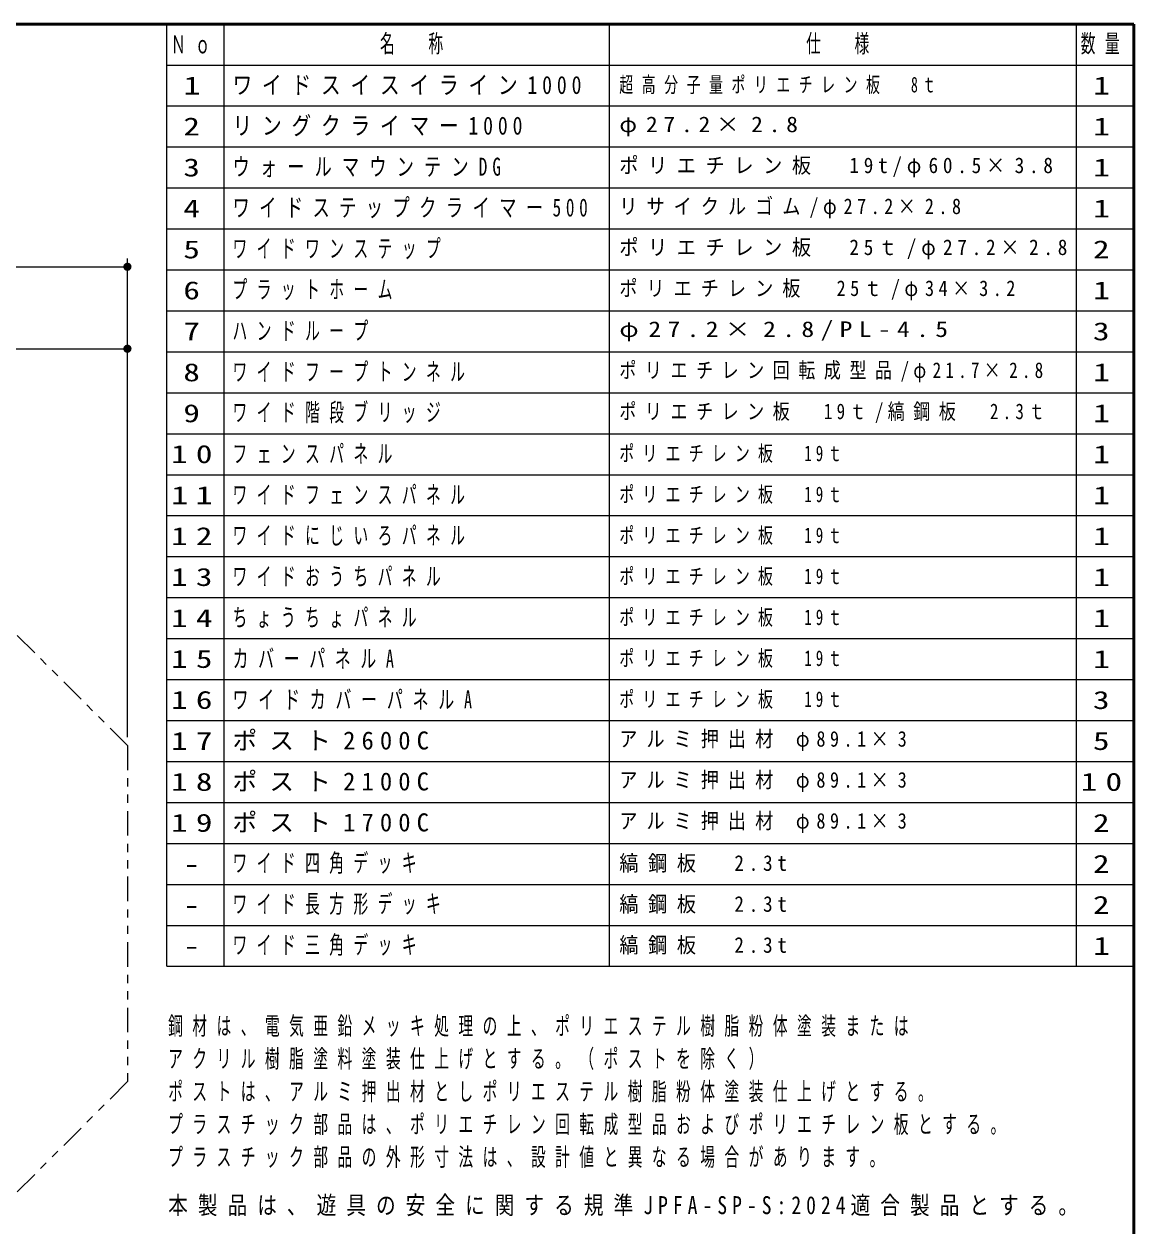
# Model space of a CAD drawing. Units: millimetres on the paper. Extents: x -385 to 0, y -594 to 267.
# Drawn here: x -135.4 to 0, y 120.3 to 267 of the extents above; entities that cross this region are included whole.
import ezdxf
from ezdxf.enums import TextEntityAlignment as Align

# ---------------------------------------------------------------- set-up
doc = ezdxf.new("R2010")
doc.units = ezdxf.units.MM
doc.linetypes.add('USER3', pattern=[8, 3, -1, 1, -1, 1, -1])
doc.layers.add('LY_1', color=7, linetype='Continuous', lineweight=25)
doc.styles.add('ＭＳ ゴシック', font='')
doc.styles.get('ＭＳ ゴシック').set_extended_font_data('MS Gothic')

# ---------------------------------------------------------------- blocks, each defined once
blk = doc.blocks.new('filled_dot')
at = {"color": 0, "linetype": 'Continuous', "lineweight": -2, "const_width": 1.25}
blk.add_lwpolyline([(-0.625, 0, 1), (0.625, 0, 1)], format="xyb", close=True, dxfattribs=at)

msp = doc.modelspace()

# ---------------------------------------------------------------- linework, layer by layer
at = {"layer": 'LY_1', "lineweight": 50}
for p, q in [((0, 267), (-385, 267)), ((0, 0), (0, 267))]:
    msp.add_line(p, q, dxfattribs=at)
at = {"layer": 'LY_1'}
for p, q in [((-118, 152), (-118, 267)), ((-111, 152), (-111, 267)), ((-64, 152), (-64, 267)), ((-7, 152), (-7, 267)), ((-118, 262), (0, 262)), ((-118, 257), (0, 257)), ((-118, 252), (0, 252)), ((-118, 247), (0, 247)), ((-118, 242), (0, 242)), ((-118, 237), (0, 237)), ((-118, 232), (0, 232)), ((-118, 227), (0, 227)), ((-118, 222), (0, 222)), ((-118, 217), (0, 217)), ((-118, 212), (0, 212)), ((-118, 207), (0, 207)), ((-118, 202), (0, 202)), ((-118, 197), (0, 197)), ((-118, 192), (0, 192)), ((-118, 187), (0, 187)), ((-118, 182), (0, 182)), ((-118, 177), (0, 177)), ((-118, 172), (0, 172)), ((-118, 167), (0, 167)), ((-118, 162), (0, 162)), ((-118, 157), (0, 157)), ((-118, 152), (0, 152))]:
    msp.add_line(p, q, dxfattribs=at)
at = {"layer": 'LY_1', "lineweight": 13}
for p, q in [((-122.825, 179.949), (-122.825, 238.372)), ((-361.773, 237.372), (-122.825, 237.372)), ((-156.158, 227.372), (-122.825, 227.372))]:
    msp.add_line(p, q, dxfattribs=at)
at = {"layer": 'LY_1', "linetype": 'USER3'}
for p, q in [((-122.825, 178.949), (-143.054, 199.179)), ((-122.825, 178.949), (-122.825, 137.923)), ((-122.825, 137.923), (-140.399, 120.349))]:
    msp.add_line(p, q, dxfattribs=at)

# ---------------------------------------------------------------- block references
at = {"layer": 'LY_1', "lineweight": 13, "xscale": 0.4, "yscale": 0.4, "rotation": 180}
for p in [(-122.825, 237.372), (-122.825, 227.372)]:
    msp.add_blockref('filled_dot', p, dxfattribs=at)

# ---------------------------------------------------------------- texts
at = {"layer": 'LY_1', "style": 'ＭＳ ゴシック'}
for s, width, p in [('1', 1.4, (-116, 259.5)), ('1', 1.4, (-5, 259.5)), ('2', 1.35, (-116, 254.5)), ('1', 1.4, (-5, 254.5)), ('3', 1.35, (-116, 249.5)), ('1', 1.4, (-5, 249.5)), ('4', 1.35, (-116, 244.5)), ('1', 1.4, (-5, 244.5)), ('2', 1.35, (-5, 239.5)), ('5', 1.35, (-116, 239.5)), ('6', 1.35, (-116, 234.5)), ('1', 1.4, (-5, 234.5)), ('7', 1.35, (-116, 229.5)), ('3', 1.35, (-5, 229.5)), ('8', 1.35, (-116, 224.5)), ('1', 1.4, (-5, 224.5)), ('9', 1.35, (-116, 219.5)), ('1', 1.4, (-5, 219.5)), ('1', 1.4, (-5, 214.5)), ('1', 1.4, (-5, 209.5)), ('1', 1.4, (-5, 204.5)), ('1', 1.4, (-5, 199.5)), ('1', 1.4, (-5, 194.5)), ('1', 1.4, (-5, 189.5)), ('3', 1.35, (-5, 184.5)), ('5', 1.35, (-5, 179.5)), ('2', 1.35, (-5, 169.5)), ('-', 1.35, (-116, 164.5)), ('2', 1.35, (-5, 164.5)), ('2', 1.35, (-5, 159.5)), ('-', 1.35, (-116, 159.5)), ('1', 1.4, (-5, 154.5)), ('-', 1.35, (-116, 154.5))]:
    msp.add_text(s, height=2.199, dxfattribs=dict(at, width=width)).set_placement(p, align=Align.MIDDLE_LEFT)
for s, insert, char_height, attachment_point in [('\\T1.64;\\W0.6;Ｎｏ', (-117.5, 264.5), 2.199, 4), ('\\T1.64;\\W0.6;名\u3000称', (-92, 264.5), 2.199, 4), ('\\T1.64;\\W0.6;仕\u3000様', (-40, 264.5), 2.199, 4), ('\\T1.64;\\W0.6;数量', (-6.5, 264.5), 2.199, 4), ('\\T1.5;\\W0.8;ワイドスイスイライン1000', (-110, 259.5), 2.199, 4), ('\\T1.62;\\W0.65;超高分子量ポリエチレン板\u30008ｔ', (-62.8, 259.5), 1.906, 4), ('\\T1.5;\\W0.8;リングクライマー1000', (-110, 254.5), 2.199, 4), ('\\T1.5;\\W1.1;φ27.2×2.8', (-62.8, 254.5), 1.906, 4), ('\\T1.59;\\W0.7;ウォールマウンテンDG', (-110, 249.5), 2.199, 4), ('\\T1.5;\\W0.9;ポリエチレン板\u300019t/φ60.5×3.8', (-62.8, 249.5), 1.906, 4), ('\\T1.55;\\W0.7;ワイドステップクライマー500', (-110, 244.5), 2.199, 4), ('\\T1.5;\\W0.85;リサイクルゴム/φ27.2×2.8', (-62.8, 244.5), 1.906, 4), ('\\T1.64;\\W0.6;ワイドワンステップ', (-110, 239.5), 2.199, 4), ('\\T1.5;\\W0.9;ポリエチレン板\u300025ｔ/φ27.2×2.8', (-62.8, 239.5), 1.906, 4), ('\\T1.64;\\W0.6;プラットホーム', (-110, 234.5), 2.199, 4), ('\\T1.5;\\W0.85;ポリエチレン板\u300025ｔ/φ34×3.2', (-62.8, 234.5), 1.906, 4), ('\\T1.64;\\W0.6;ハンドループ', (-110, 229.5), 2.199, 4), ('\\T1.5;\\W1.2;φ27.2×2.8/PL-4.5', (-62.8, 229.5), 1.906, 4), ('\\T1.64;\\W0.6;ワイドフープトンネル', (-110, 224.5), 2.199, 4), ('\\T1.5;\\W0.8;ポリエチレン回転成型品/φ21.7×2.8', (-62.8, 224.5), 1.906, 4), ('\\T1.64;\\W0.6;ワイド階段ブリッジ', (-110, 219.5), 2.199, 4), ('\\T1.5;\\W0.8;ポリエチレン板\u300019ｔ/縞鋼板\u30002.3ｔ', (-62.8, 219.5), 1.906, 4), ('\\T1.64;\\W0.6;フェンスパネル', (-110, 214.5), 2.199, 4), ('\\T1.55;\\W0.7;ポリエチレン板\u300019ｔ', (-62.8, 214.5), 1.906, 4), ('\\T1.5;\\W1.35;10', (-117.5, 214.5), 2.199, 4), ('\\T1.43;\\W1.4;11', (-117.5, 209.5), 2.199, 4), ('\\T1.64;\\W0.6;ワイドフェンスパネル', (-110, 209.5), 2.199, 4), ('\\T1.55;\\W0.7;ポリエチレン板\u300019ｔ', (-62.8, 209.5), 1.906, 4), ('\\T1.5;\\W1.35;12', (-117.5, 204.5), 2.199, 4), ('\\T1.64;\\W0.6;ワイドにじいろパネル', (-110, 204.5), 2.199, 4), ('\\T1.55;\\W0.7;ポリエチレン板\u300019ｔ', (-62.8, 204.5), 1.906, 4), ('\\T1.5;\\W1.35;13', (-117.5, 199.5), 2.199, 4), ('\\T1.64;\\W0.6;ワイドおうちパネル', (-110, 199.5), 2.199, 4), ('\\T1.55;\\W0.7;ポリエチレン板\u300019ｔ', (-62.8, 199.5), 1.906, 4), ('\\T1.5;\\W1.35;14', (-117.5, 194.5), 2.199, 4), ('\\T1.64;\\W0.6;ちょうちょパネル', (-110, 194.5), 2.199, 4), ('\\T1.55;\\W0.7;ポリエチレン板\u300019ｔ', (-62.8, 194.5), 1.906, 4), ('\\T1.6;\\W0.65;カバーパネルA', (-110, 189.5), 2.199, 4), ('\\T1.55;\\W0.7;ポリエチレン板\u300019ｔ', (-62.8, 189.5), 1.906, 4), ('\\T1.5;\\W1.35;15', (-117.5, 189.5), 2.199, 4), ('\\T1.5;\\W1.35;16', (-117.5, 184.5), 2.199, 4), ('\\T1.61;\\W0.65;ワイドカバーパネルA', (-110, 184.5), 2.199, 4), ('\\T1.55;\\W0.7;ポリエチレン板\u300019ｔ', (-62.8, 184.5), 1.906, 4), ('\\T1.5;\\W1.35;17', (-117.5, 179.5), 2.199, 4), ('\\T1.5;ポスト2600C', (-110, 179.5), 2.199, 4), ('\\T1.5;\\W0.85;アルミ押出材\\~φ89.1×3', (-62.8, 179.5), 1.906, 4), ('\\T1.5;\\W1.35;18', (-117.5, 174.5), 2.199, 4), ('\\T1.5;ポスト2100C', (-110, 174.5), 2.199, 4), ('\\T1.5;\\W0.85;アルミ押出材\\~φ89.1×3', (-62.8, 174.5), 1.906, 4), ('\\T1.5;\\W1.35;10', (-6.5, 174.5), 2.199, 4), ('\\T1.5;\\W1.35;19', (-117.5, 169.5), 2.199, 4), ('\\T1.5;ポスト1700C', (-110, 169.5), 2.199, 4), ('\\T1.5;\\W0.85;アルミ押出材\\~φ89.1×3', (-62.8, 169.5), 1.906, 4), ('\\T1.64;\\W0.6;ワイド四角デッキ', (-110, 164.5), 2.199, 4), ('\\T1.5;\\W0.9;縞鋼板\u30002.3t', (-62.8, 164.5), 1.906, 4), ('\\T1.64;\\W0.6;ワイド長方形デッキ', (-110, 159.5), 2.199, 4), ('\\T1.5;\\W0.9;縞鋼板\u30002.3t', (-62.8, 159.5), 1.906, 4), ('\\T1.64;\\W0.6;ワイド三角デッキ', (-110, 154.5), 2.199, 4), ('\\T1.5;\\W0.9;縞鋼板\u30002.3t', (-62.8, 154.5), 1.906, 4), ('\\T1.64;\\W0.6;鋼材は、電気亜鉛メッキ処理の上、ポリエステル樹脂粉体塗装または', (-117.853, 145.837), 2.199, 1), ('\\T1.64;\\W0.6;アクリル樹脂塗料塗装仕上げとする。（ポストを除く）', (-117.853, 141.837), 2.199, 1), ('\\T1.64;\\W0.6;ポストは、アルミ押出材としポリエステル樹脂粉体塗装仕上げとする。', (-117.853, 137.837), 2.199, 1), ('\\T1.64;\\W0.6;プラスチック部品は、ポリエチレン回転成型品およびポリエチレン板とする。', (-117.853, 133.837), 2.199, 1), ('\\T1.64;\\W0.6;プラスチック部品の外形寸法は、設計値と異なる場合があります。', (-117.853, 129.837), 2.199, 1), ('\\T1.51;\\W0.8;本製品は、遊具の安全に関する規準JPFA-SP-S:2024適合製品とする。', (-117.853, 123.95), 2.199, 1)]:
    msp.add_mtext(s, dxfattribs=dict(at, insert=insert, char_height=char_height, attachment_point=attachment_point))

doc.saveas('drawing.dxf')
